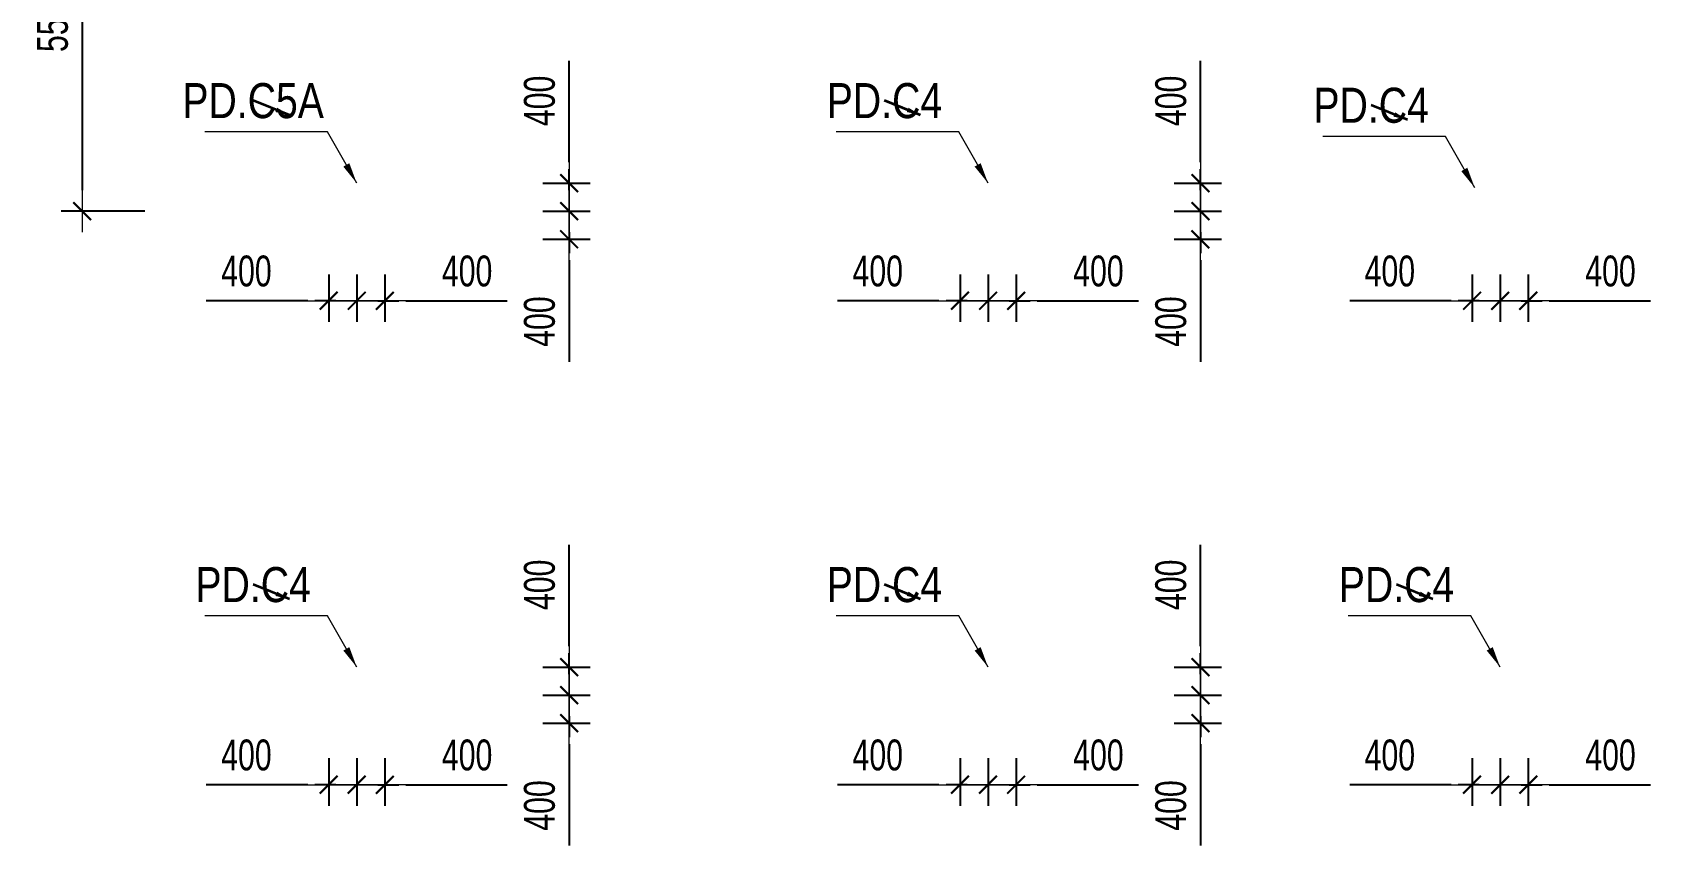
# Model space of a CAD drawing. Header units: millimetres. Extents: x -259680 to 286077, y -1281 to 94455.
# Drawn here: x 68075 to 91145, y 23355 to 34950 of the extents above; entities that cross this region are included whole.
import ezdxf
from ezdxf.enums import TextEntityAlignment as Align

# ---------------------------------------------------------------- set-up
doc = ezdxf.new("R2010")
doc.units = ezdxf.units.MM
doc.layers.get('Defpoints').update_dxf_attribs({"color": 151, "lineweight": 9})
for name, color, linetype, lineweight in [('$0$C1', 20, 'Continuous', 35), ('$1$NDC_S_ANNO', 7, 'Continuous', 20), ('$1$NDC_S_DIM', 1, 'Continuous', 15), ('NDC_S_DIM', 1, 'Continuous', 15)]:
    doc.layers.add(name, color=color, linetype=linetype, lineweight=lineweight)
doc.styles.add('$1$NDC_DIM', font='', dxfattribs={"width": 0.75})
doc.styles.add('$2$ARIAL', font='arial.ttf', dxfattribs={"width": 0.8})
doc.styles.add('NDC_DIM', font='', dxfattribs={"width": 0.75})
doc.styles.get('$1$NDC_DIM').set_extended_font_data('Dotum')
doc.styles.get('NDC_DIM').set_extended_font_data('Dotum')
doc.dimstyles.new('$0$NDC_dim_150', dxfattribs={"dimscale": 150, "dimtxt": 2.2, "dimasz": 1.5, "dimexe": 1.5, "dimexo": 2.5, "dimgap": 1, "dimtad": 1, "dimdec": 0, "dimzin": 0, "dimdsep": 46, "dimtxsty": '$1$NDC_DIM', "dimblk": '$1$DIMMARK', "dimcen": 0.09, "dimdle": 1.2, "dimclrd": 1, "dimclre": 1, "dimclrt": 3, "dimadec": 0, "dimazin": 0, "dimtfac": 1, "dimtdec": 0, "dimtix": 1, "dimtofl": 0, "dimtmove": 0, "dimatfit": 3, "dimfxl": 6, "dimfxlon": 1, "dimtolj": 1, "dimtzin": 0, "dimarcsym": 0})
doc.dimstyles.new('$1$NDC_dim_iso', dxfattribs={"dimtxt": 2.2, "dimasz": 1, "dimexe": 1.5, "dimexo": 2.5, "dimgap": 1, "dimtad": 1, "dimdec": 0, "dimzin": 0, "dimdsep": 46, "dimtxsty": '$1$NDC_DIM', "dimblk": '$1$DIMMARK', "dimcen": 0.09, "dimdle": 1.2, "dimclrd": 1, "dimclre": 1, "dimclrt": 3, "dimadec": 0, "dimazin": 0, "dimtfac": 1, "dimtdec": 0, "dimtix": 1, "dimtofl": 0, "dimtmove": 0, "dimatfit": 3, "dimfxl": 6, "dimfxlon": 1, "dimtolj": 1, "dimtzin": 0, "dimarcsym": 0})
doc.dimstyles.new('NDC_dim_200', dxfattribs={"dimscale": 200, "dimtxt": 2.2, "dimasz": 1.5, "dimexe": 1.5, "dimexo": 2.5, "dimgap": 1, "dimtad": 1, "dimdec": 0, "dimzin": 0, "dimdsep": 46, "dimtxsty": 'NDC_DIM', "dimblk": 'DIMMARK', "dimcen": 0.09, "dimdle": 1.2, "dimclrd": 1, "dimclre": 1, "dimclrt": 3, "dimadec": 0, "dimazin": 0, "dimtfac": 1, "dimtdec": 0, "dimtix": 1, "dimtofl": 0, "dimtmove": 0, "dimatfit": 3, "dimfxl": 6, "dimfxlon": 1, "dimtolj": 1, "dimtzin": 0, "dimarcsym": 0})

# ---------------------------------------------------------------- blocks, each defined once
blk = doc.blocks.new('$1$DIMMARK')
at = {"layer": '$1$NDC_S_DIM', "color": 1}
blk.add_line((-1.5, 0), (1, 0), dxfattribs=at)
at = {"layer": '$1$NDC_S_DIM', "color": 2, "const_width": 0.1}
blk.add_lwpolyline([(-0.424, -0.424), (0.424, 0.424)], dxfattribs=at)
blk = doc.blocks.new('DIMMARK')
at = {"layer": 'NDC_S_DIM', "color": 1}
blk.add_line((-1.5, 0), (1, 0), dxfattribs=at)
at = {"layer": 'NDC_S_DIM', "color": 2, "const_width": 0.1}
blk.add_lwpolyline([(-0.424, -0.424), (0.424, 0.424)], dxfattribs=at)
blk = doc.blocks.new('*D414')
at = {"layer": 'Defpoints', "color": 0, "ltscale": 100, "transparency": 16777216}
for p in [(89000, 25100), (89400, 25100), (89400, 24224)]:
    blk.add_point(p, dxfattribs=at)
at = {"layer": 'NDC_S_DIM', "color": 1, "lineweight": -2, "ltscale": 100, "transparency": 16777216}
for p, q in [((89000, 24600), (89000, 23924)), ((89400, 24600), (89400, 23924)), ((88700, 24224), (88400, 24224)), ((89700, 24224), (91145, 24224))]:
    blk.add_line(p, q, dxfattribs=at)
at = {"layer": 'NDC_S_DIM', "color": 1, "lineweight": -2, "ltscale": 100, "transparency": 16777216, "xscale": 300, "yscale": 300, "zscale": 300}
blk.add_blockref('DIMMARK', (89000, 24224), dxfattribs=at)
at = {"layer": 'NDC_S_DIM', "color": 1, "lineweight": -2, "ltscale": 100, "transparency": 16777216, "xscale": 300, "yscale": 300, "zscale": 300, "rotation": 180}
blk.add_blockref('DIMMARK', (89400, 24224), dxfattribs=at)
at = {"layer": 'NDC_S_DIM', "color": 3, "ltscale": 100, "transparency": 16777216, "insert": (90573, 24645), "char_height": 440, "attachment_point": 5, "style": 'NDC_DIM'}
blk.add_mtext('\\A1;400', dxfattribs=at)
blk = doc.blocks.new('*D415')
at = {"layer": 'Defpoints', "color": 0, "ltscale": 100, "transparency": 16777216}
for p in [(88600, 25100), (89000, 25100), (89000, 24224)]:
    blk.add_point(p, dxfattribs=at)
at = {"layer": 'NDC_S_DIM', "color": 1, "lineweight": -2, "ltscale": 100, "transparency": 16777216}
for p, q in [((88600, 24600), (88600, 23924)), ((89000, 24600), (89000, 23924)), ((88300, 24224), (86855, 24224)), ((89300, 24224), (89600, 24224))]:
    blk.add_line(p, q, dxfattribs=at)
at = {"layer": 'NDC_S_DIM', "color": 1, "lineweight": -2, "ltscale": 100, "transparency": 16777216, "xscale": 300, "yscale": 300, "zscale": 300}
blk.add_blockref('DIMMARK', (88600, 24224), dxfattribs=at)
at = {"layer": 'NDC_S_DIM', "color": 1, "lineweight": -2, "ltscale": 100, "transparency": 16777216, "xscale": 300, "yscale": 300, "zscale": 300, "rotation": 180}
blk.add_blockref('DIMMARK', (89000, 24224), dxfattribs=at)
at = {"layer": 'NDC_S_DIM', "color": 3, "ltscale": 100, "transparency": 16777216, "insert": (87427, 24645), "char_height": 440, "attachment_point": 5, "style": 'NDC_DIM'}
blk.add_mtext('\\A1;400', dxfattribs=at)
blk = doc.blocks.new('*D418')
at = {"layer": 'Defpoints', "color": 0, "ltscale": 100, "transparency": 16777216}
for p in [(89000, 32000), (89400, 32000), (89400, 31124)]:
    blk.add_point(p, dxfattribs=at)
at = {"layer": 'NDC_S_DIM', "color": 1, "lineweight": -2, "ltscale": 100, "transparency": 16777216}
for p, q in [((89000, 31500), (89000, 30824)), ((89400, 31500), (89400, 30824)), ((88700, 31124), (88400, 31124)), ((89700, 31124), (91145, 31124))]:
    blk.add_line(p, q, dxfattribs=at)
at = {"layer": 'NDC_S_DIM', "color": 1, "lineweight": -2, "ltscale": 100, "transparency": 16777216, "xscale": 300, "yscale": 300, "zscale": 300}
blk.add_blockref('DIMMARK', (89000, 31124), dxfattribs=at)
at = {"layer": 'NDC_S_DIM', "color": 1, "lineweight": -2, "ltscale": 100, "transparency": 16777216, "xscale": 300, "yscale": 300, "zscale": 300, "rotation": 180}
blk.add_blockref('DIMMARK', (89400, 31124), dxfattribs=at)
at = {"layer": 'NDC_S_DIM', "color": 3, "ltscale": 100, "transparency": 16777216, "insert": (90573, 31545), "char_height": 440, "attachment_point": 5, "style": 'NDC_DIM'}
blk.add_mtext('\\A1;400', dxfattribs=at)
blk = doc.blocks.new('*D419')
at = {"layer": 'Defpoints', "color": 0, "ltscale": 100, "transparency": 16777216}
for p in [(88600, 32000), (89000, 32000), (89000, 31124)]:
    blk.add_point(p, dxfattribs=at)
at = {"layer": 'NDC_S_DIM', "color": 1, "lineweight": -2, "ltscale": 100, "transparency": 16777216}
for p, q in [((88600, 31500), (88600, 30824)), ((89000, 31500), (89000, 30824)), ((88300, 31124), (86855, 31124)), ((89300, 31124), (89600, 31124))]:
    blk.add_line(p, q, dxfattribs=at)
at = {"layer": 'NDC_S_DIM', "color": 1, "lineweight": -2, "ltscale": 100, "transparency": 16777216, "xscale": 300, "yscale": 300, "zscale": 300}
blk.add_blockref('DIMMARK', (88600, 31124), dxfattribs=at)
at = {"layer": 'NDC_S_DIM', "color": 1, "lineweight": -2, "ltscale": 100, "transparency": 16777216, "xscale": 300, "yscale": 300, "zscale": 300, "rotation": 180}
blk.add_blockref('DIMMARK', (89000, 31124), dxfattribs=at)
at = {"layer": 'NDC_S_DIM', "color": 3, "ltscale": 100, "transparency": 16777216, "insert": (87427, 31545), "char_height": 440, "attachment_point": 5, "style": 'NDC_DIM'}
blk.add_mtext('\\A1;400', dxfattribs=at)
blk = doc.blocks.new('*D426')
at = {"layer": 'Defpoints', "color": 0, "ltscale": 100, "transparency": 16777216}
for p in [(81700, 32000), (82100, 32000), (82100, 31124)]:
    blk.add_point(p, dxfattribs=at)
at = {"layer": 'NDC_S_DIM', "color": 1, "lineweight": -2, "ltscale": 100, "transparency": 16777216}
for p, q in [((81700, 31500), (81700, 30824)), ((82100, 31500), (82100, 30824)), ((81400, 31124), (81100, 31124)), ((82400, 31124), (83845, 31124))]:
    blk.add_line(p, q, dxfattribs=at)
at = {"layer": 'NDC_S_DIM', "color": 1, "lineweight": -2, "ltscale": 100, "transparency": 16777216, "xscale": 300, "yscale": 300, "zscale": 300}
blk.add_blockref('DIMMARK', (81700, 31124), dxfattribs=at)
at = {"layer": 'NDC_S_DIM', "color": 1, "lineweight": -2, "ltscale": 100, "transparency": 16777216, "xscale": 300, "yscale": 300, "zscale": 300, "rotation": 180}
blk.add_blockref('DIMMARK', (82100, 31124), dxfattribs=at)
at = {"layer": 'NDC_S_DIM', "color": 3, "ltscale": 100, "transparency": 16777216, "insert": (83273, 31545), "char_height": 440, "attachment_point": 5, "style": 'NDC_DIM'}
blk.add_mtext('\\A1;400', dxfattribs=at)
blk = doc.blocks.new('*D427')
at = {"layer": 'Defpoints', "color": 0, "ltscale": 100, "transparency": 16777216}
for p in [(81300, 32000), (81700, 32000), (81700, 31124)]:
    blk.add_point(p, dxfattribs=at)
at = {"layer": 'NDC_S_DIM', "color": 1, "lineweight": -2, "ltscale": 100, "transparency": 16777216}
for p, q in [((81300, 31500), (81300, 30824)), ((81700, 31500), (81700, 30824)), ((81000, 31124), (79555, 31124)), ((82000, 31124), (82300, 31124))]:
    blk.add_line(p, q, dxfattribs=at)
at = {"layer": 'NDC_S_DIM', "color": 1, "lineweight": -2, "ltscale": 100, "transparency": 16777216, "xscale": 300, "yscale": 300, "zscale": 300}
blk.add_blockref('DIMMARK', (81300, 31124), dxfattribs=at)
at = {"layer": 'NDC_S_DIM', "color": 1, "lineweight": -2, "ltscale": 100, "transparency": 16777216, "xscale": 300, "yscale": 300, "zscale": 300, "rotation": 180}
blk.add_blockref('DIMMARK', (81700, 31124), dxfattribs=at)
at = {"layer": 'NDC_S_DIM', "color": 3, "ltscale": 100, "transparency": 16777216, "insert": (80127, 31545), "char_height": 440, "attachment_point": 5, "style": 'NDC_DIM'}
blk.add_mtext('\\A1;400', dxfattribs=at)
blk = doc.blocks.new('*D428')
at = {"layer": 'Defpoints', "color": 0, "ltscale": 100, "transparency": 16777216}
for p in [(83851, 32800), (84727, 32800), (83851, 32400)]:
    blk.add_point(p, dxfattribs=at)
at = {"layer": 'NDC_S_DIM', "color": 1, "lineweight": -2, "ltscale": 100, "transparency": 16777216}
for p, q in [((84727, 33100), (84727, 34545)), ((84351, 32800), (85027, 32800)), ((84351, 32400), (85027, 32400)), ((84727, 32100), (84727, 31800))]:
    blk.add_line(p, q, dxfattribs=at)
at = {"layer": 'NDC_S_DIM', "color": 1, "lineweight": -2, "ltscale": 100, "transparency": 16777216, "xscale": 300, "yscale": 300, "zscale": 300}
for p, rotation in [((84727, 32800), 270), ((84727, 32400), 90)]:
    blk.add_blockref('DIMMARK', p, dxfattribs=dict(at, rotation=rotation))
at = {"layer": 'NDC_S_DIM', "color": 3, "ltscale": 100, "transparency": 16777216, "insert": (84306, 33973), "char_height": 440, "attachment_point": 5, "rotation": 90, "style": 'NDC_DIM'}
blk.add_mtext('\\A1;400', dxfattribs=at)
blk = doc.blocks.new('*D429')
at = {"layer": 'Defpoints', "color": 0, "ltscale": 100, "transparency": 16777216}
for p in [(83851, 32400), (84727, 32400), (83851, 32000)]:
    blk.add_point(p, dxfattribs=at)
at = {"layer": 'NDC_S_DIM', "color": 1, "lineweight": -2, "ltscale": 100, "transparency": 16777216}
for p, q in [((84727, 32700), (84727, 33000)), ((84351, 32400), (85027, 32400)), ((84351, 32000), (85027, 32000)), ((84727, 31700), (84727, 30255))]:
    blk.add_line(p, q, dxfattribs=at)
at = {"layer": 'NDC_S_DIM', "color": 1, "lineweight": -2, "ltscale": 100, "transparency": 16777216, "xscale": 300, "yscale": 300, "zscale": 300}
for p, rotation in [((84727, 32400), 270), ((84727, 32000), 90)]:
    blk.add_blockref('DIMMARK', p, dxfattribs=dict(at, rotation=rotation))
at = {"layer": 'NDC_S_DIM', "color": 3, "ltscale": 100, "transparency": 16777216, "insert": (84306, 30827), "char_height": 440, "attachment_point": 5, "rotation": 90, "style": 'NDC_DIM'}
blk.add_mtext('\\A1;400', dxfattribs=at)
blk = doc.blocks.new('*D430')
at = {"layer": 'Defpoints', "color": 0, "ltscale": 100, "transparency": 16777216}
for p in [(72700, 32000), (73100, 32000), (73100, 31124)]:
    blk.add_point(p, dxfattribs=at)
at = {"layer": 'NDC_S_DIM', "color": 1, "lineweight": -2, "ltscale": 100, "transparency": 16777216}
for p, q in [((72700, 31500), (72700, 30824)), ((73100, 31500), (73100, 30824)), ((72400, 31124), (72100, 31124)), ((73400, 31124), (74845, 31124))]:
    blk.add_line(p, q, dxfattribs=at)
at = {"layer": 'NDC_S_DIM', "color": 1, "lineweight": -2, "ltscale": 100, "transparency": 16777216, "xscale": 300, "yscale": 300, "zscale": 300}
blk.add_blockref('DIMMARK', (72700, 31124), dxfattribs=at)
at = {"layer": 'NDC_S_DIM', "color": 1, "lineweight": -2, "ltscale": 100, "transparency": 16777216, "xscale": 300, "yscale": 300, "zscale": 300, "rotation": 180}
blk.add_blockref('DIMMARK', (73100, 31124), dxfattribs=at)
at = {"layer": 'NDC_S_DIM', "color": 3, "ltscale": 100, "transparency": 16777216, "insert": (74273, 31545), "char_height": 440, "attachment_point": 5, "style": 'NDC_DIM'}
blk.add_mtext('\\A1;400', dxfattribs=at)
blk = doc.blocks.new('*D431')
at = {"layer": 'Defpoints', "color": 0, "ltscale": 100, "transparency": 16777216}
for p in [(72300, 32000), (72700, 32000), (72700, 31124)]:
    blk.add_point(p, dxfattribs=at)
at = {"layer": 'NDC_S_DIM', "color": 1, "lineweight": -2, "ltscale": 100, "transparency": 16777216}
for p, q in [((72300, 31500), (72300, 30824)), ((72700, 31500), (72700, 30824)), ((72000, 31124), (70555, 31124)), ((73000, 31124), (73300, 31124))]:
    blk.add_line(p, q, dxfattribs=at)
at = {"layer": 'NDC_S_DIM', "color": 1, "lineweight": -2, "ltscale": 100, "transparency": 16777216, "xscale": 300, "yscale": 300, "zscale": 300}
blk.add_blockref('DIMMARK', (72300, 31124), dxfattribs=at)
at = {"layer": 'NDC_S_DIM', "color": 1, "lineweight": -2, "ltscale": 100, "transparency": 16777216, "xscale": 300, "yscale": 300, "zscale": 300, "rotation": 180}
blk.add_blockref('DIMMARK', (72700, 31124), dxfattribs=at)
at = {"layer": 'NDC_S_DIM', "color": 3, "ltscale": 100, "transparency": 16777216, "insert": (71127, 31545), "char_height": 440, "attachment_point": 5, "style": 'NDC_DIM'}
blk.add_mtext('\\A1;400', dxfattribs=at)
blk = doc.blocks.new('*D432')
at = {"layer": 'Defpoints', "color": 0, "ltscale": 100, "transparency": 16777216}
for p in [(74851, 32800), (75727, 32800), (74851, 32400)]:
    blk.add_point(p, dxfattribs=at)
at = {"layer": 'NDC_S_DIM', "color": 1, "lineweight": -2, "ltscale": 100, "transparency": 16777216}
for p, q in [((75727, 33100), (75727, 34545)), ((75351, 32800), (76027, 32800)), ((75351, 32400), (76027, 32400)), ((75727, 32100), (75727, 31800))]:
    blk.add_line(p, q, dxfattribs=at)
at = {"layer": 'NDC_S_DIM', "color": 1, "lineweight": -2, "ltscale": 100, "transparency": 16777216, "xscale": 300, "yscale": 300, "zscale": 300}
for p, rotation in [((75727, 32800), 270), ((75727, 32400), 90)]:
    blk.add_blockref('DIMMARK', p, dxfattribs=dict(at, rotation=rotation))
at = {"layer": 'NDC_S_DIM', "color": 3, "ltscale": 100, "transparency": 16777216, "insert": (75306, 33973), "char_height": 440, "attachment_point": 5, "rotation": 90, "style": 'NDC_DIM'}
blk.add_mtext('\\A1;400', dxfattribs=at)
blk = doc.blocks.new('*D433')
at = {"layer": 'Defpoints', "color": 0, "ltscale": 100, "transparency": 16777216}
for p in [(74851, 32400), (75727, 32400), (74851, 32000)]:
    blk.add_point(p, dxfattribs=at)
at = {"layer": 'NDC_S_DIM', "color": 1, "lineweight": -2, "ltscale": 100, "transparency": 16777216}
for p, q in [((75727, 32700), (75727, 33000)), ((75351, 32400), (76027, 32400)), ((75351, 32000), (76027, 32000)), ((75727, 31700), (75727, 30255))]:
    blk.add_line(p, q, dxfattribs=at)
at = {"layer": 'NDC_S_DIM', "color": 1, "lineweight": -2, "ltscale": 100, "transparency": 16777216, "xscale": 300, "yscale": 300, "zscale": 300}
for p, rotation in [((75727, 32400), 270), ((75727, 32000), 90)]:
    blk.add_blockref('DIMMARK', p, dxfattribs=dict(at, rotation=rotation))
at = {"layer": 'NDC_S_DIM', "color": 3, "ltscale": 100, "transparency": 16777216, "insert": (75306, 30827), "char_height": 440, "attachment_point": 5, "rotation": 90, "style": 'NDC_DIM'}
blk.add_mtext('\\A1;400', dxfattribs=at)
blk = doc.blocks.new('*D466')
at = {"layer": 'Defpoints', "color": 0, "ltscale": 100, "transparency": 16777216}
for p in [(72700, 25100), (73100, 25100), (73100, 24224)]:
    blk.add_point(p, dxfattribs=at)
at = {"layer": 'NDC_S_DIM', "color": 1, "lineweight": -2, "ltscale": 100, "transparency": 16777216}
for p, q in [((72700, 24600), (72700, 23924)), ((73100, 24600), (73100, 23924)), ((72400, 24224), (72100, 24224)), ((73400, 24224), (74845, 24224))]:
    blk.add_line(p, q, dxfattribs=at)
at = {"layer": 'NDC_S_DIM', "color": 1, "lineweight": -2, "ltscale": 100, "transparency": 16777216, "xscale": 300, "yscale": 300, "zscale": 300}
blk.add_blockref('DIMMARK', (72700, 24224), dxfattribs=at)
at = {"layer": 'NDC_S_DIM', "color": 1, "lineweight": -2, "ltscale": 100, "transparency": 16777216, "xscale": 300, "yscale": 300, "zscale": 300, "rotation": 180}
blk.add_blockref('DIMMARK', (73100, 24224), dxfattribs=at)
at = {"layer": 'NDC_S_DIM', "color": 3, "ltscale": 100, "transparency": 16777216, "insert": (74273, 24645), "char_height": 440, "attachment_point": 5, "style": 'NDC_DIM'}
blk.add_mtext('\\A1;400', dxfattribs=at)
blk = doc.blocks.new('*D467')
at = {"layer": 'Defpoints', "color": 0, "ltscale": 100, "transparency": 16777216}
for p in [(72300, 25100), (72700, 25100), (72700, 24224)]:
    blk.add_point(p, dxfattribs=at)
at = {"layer": 'NDC_S_DIM', "color": 1, "lineweight": -2, "ltscale": 100, "transparency": 16777216}
for p, q in [((72300, 24600), (72300, 23924)), ((72700, 24600), (72700, 23924)), ((72000, 24224), (70555, 24224)), ((73000, 24224), (73300, 24224))]:
    blk.add_line(p, q, dxfattribs=at)
at = {"layer": 'NDC_S_DIM', "color": 1, "lineweight": -2, "ltscale": 100, "transparency": 16777216, "xscale": 300, "yscale": 300, "zscale": 300}
blk.add_blockref('DIMMARK', (72300, 24224), dxfattribs=at)
at = {"layer": 'NDC_S_DIM', "color": 1, "lineweight": -2, "ltscale": 100, "transparency": 16777216, "xscale": 300, "yscale": 300, "zscale": 300, "rotation": 180}
blk.add_blockref('DIMMARK', (72700, 24224), dxfattribs=at)
at = {"layer": 'NDC_S_DIM', "color": 3, "ltscale": 100, "transparency": 16777216, "insert": (71127, 24645), "char_height": 440, "attachment_point": 5, "style": 'NDC_DIM'}
blk.add_mtext('\\A1;400', dxfattribs=at)
blk = doc.blocks.new('*D468')
at = {"layer": 'Defpoints', "color": 0, "ltscale": 100, "transparency": 16777216}
for p in [(74851, 25900), (75727, 25900), (74851, 25500)]:
    blk.add_point(p, dxfattribs=at)
at = {"layer": 'NDC_S_DIM', "color": 1, "lineweight": -2, "ltscale": 100, "transparency": 16777216}
for p, q in [((75727, 26200), (75727, 27645)), ((75351, 25900), (76027, 25900)), ((75351, 25500), (76027, 25500)), ((75727, 25200), (75727, 24900))]:
    blk.add_line(p, q, dxfattribs=at)
at = {"layer": 'NDC_S_DIM', "color": 1, "lineweight": -2, "ltscale": 100, "transparency": 16777216, "xscale": 300, "yscale": 300, "zscale": 300}
for p, rotation in [((75727, 25900), 270), ((75727, 25500), 90)]:
    blk.add_blockref('DIMMARK', p, dxfattribs=dict(at, rotation=rotation))
at = {"layer": 'NDC_S_DIM', "color": 3, "ltscale": 100, "transparency": 16777216, "insert": (75306, 27073), "char_height": 440, "attachment_point": 5, "rotation": 90, "style": 'NDC_DIM'}
blk.add_mtext('\\A1;400', dxfattribs=at)
blk = doc.blocks.new('*D469')
at = {"layer": 'Defpoints', "color": 0, "ltscale": 100, "transparency": 16777216}
for p in [(74851, 25500), (75727, 25500), (74851, 25100)]:
    blk.add_point(p, dxfattribs=at)
at = {"layer": 'NDC_S_DIM', "color": 1, "lineweight": -2, "ltscale": 100, "transparency": 16777216}
for p, q in [((75727, 25800), (75727, 26100)), ((75351, 25500), (76027, 25500)), ((75351, 25100), (76027, 25100)), ((75727, 24800), (75727, 23355))]:
    blk.add_line(p, q, dxfattribs=at)
at = {"layer": 'NDC_S_DIM', "color": 1, "lineweight": -2, "ltscale": 100, "transparency": 16777216, "xscale": 300, "yscale": 300, "zscale": 300}
for p, rotation in [((75727, 25500), 270), ((75727, 25100), 90)]:
    blk.add_blockref('DIMMARK', p, dxfattribs=dict(at, rotation=rotation))
at = {"layer": 'NDC_S_DIM', "color": 3, "ltscale": 100, "transparency": 16777216, "insert": (75306, 23927), "char_height": 440, "attachment_point": 5, "rotation": 90, "style": 'NDC_DIM'}
blk.add_mtext('\\A1;400', dxfattribs=at)
blk = doc.blocks.new('*D470')
at = {"layer": 'Defpoints', "color": 0, "ltscale": 100, "transparency": 16777216}
for p in [(81700, 25100), (82100, 25100), (82100, 24224)]:
    blk.add_point(p, dxfattribs=at)
at = {"layer": 'NDC_S_DIM', "color": 1, "lineweight": -2, "ltscale": 100, "transparency": 16777216}
for p, q in [((81700, 24600), (81700, 23924)), ((82100, 24600), (82100, 23924)), ((81400, 24224), (81100, 24224)), ((82400, 24224), (83845, 24224))]:
    blk.add_line(p, q, dxfattribs=at)
at = {"layer": 'NDC_S_DIM', "color": 1, "lineweight": -2, "ltscale": 100, "transparency": 16777216, "xscale": 300, "yscale": 300, "zscale": 300}
blk.add_blockref('DIMMARK', (81700, 24224), dxfattribs=at)
at = {"layer": 'NDC_S_DIM', "color": 1, "lineweight": -2, "ltscale": 100, "transparency": 16777216, "xscale": 300, "yscale": 300, "zscale": 300, "rotation": 180}
blk.add_blockref('DIMMARK', (82100, 24224), dxfattribs=at)
at = {"layer": 'NDC_S_DIM', "color": 3, "ltscale": 100, "transparency": 16777216, "insert": (83273, 24645), "char_height": 440, "attachment_point": 5, "style": 'NDC_DIM'}
blk.add_mtext('\\A1;400', dxfattribs=at)
blk = doc.blocks.new('*D471')
at = {"layer": 'Defpoints', "color": 0, "ltscale": 100, "transparency": 16777216}
for p in [(81300, 25100), (81700, 25100), (81700, 24224)]:
    blk.add_point(p, dxfattribs=at)
at = {"layer": 'NDC_S_DIM', "color": 1, "lineweight": -2, "ltscale": 100, "transparency": 16777216}
for p, q in [((81300, 24600), (81300, 23924)), ((81700, 24600), (81700, 23924)), ((81000, 24224), (79555, 24224)), ((82000, 24224), (82300, 24224))]:
    blk.add_line(p, q, dxfattribs=at)
at = {"layer": 'NDC_S_DIM', "color": 1, "lineweight": -2, "ltscale": 100, "transparency": 16777216, "xscale": 300, "yscale": 300, "zscale": 300}
blk.add_blockref('DIMMARK', (81300, 24224), dxfattribs=at)
at = {"layer": 'NDC_S_DIM', "color": 1, "lineweight": -2, "ltscale": 100, "transparency": 16777216, "xscale": 300, "yscale": 300, "zscale": 300, "rotation": 180}
blk.add_blockref('DIMMARK', (81700, 24224), dxfattribs=at)
at = {"layer": 'NDC_S_DIM', "color": 3, "ltscale": 100, "transparency": 16777216, "insert": (80127, 24645), "char_height": 440, "attachment_point": 5, "style": 'NDC_DIM'}
blk.add_mtext('\\A1;400', dxfattribs=at)
blk = doc.blocks.new('*D472')
at = {"layer": 'Defpoints', "color": 0, "ltscale": 100, "transparency": 16777216}
for p in [(83851, 25900), (84727, 25900), (83851, 25500)]:
    blk.add_point(p, dxfattribs=at)
at = {"layer": 'NDC_S_DIM', "color": 1, "lineweight": -2, "ltscale": 100, "transparency": 16777216}
for p, q in [((84727, 26200), (84727, 27645)), ((84351, 25900), (85027, 25900)), ((84351, 25500), (85027, 25500)), ((84727, 25200), (84727, 24900))]:
    blk.add_line(p, q, dxfattribs=at)
at = {"layer": 'NDC_S_DIM', "color": 1, "lineweight": -2, "ltscale": 100, "transparency": 16777216, "xscale": 300, "yscale": 300, "zscale": 300}
for p, rotation in [((84727, 25900), 270), ((84727, 25500), 90)]:
    blk.add_blockref('DIMMARK', p, dxfattribs=dict(at, rotation=rotation))
at = {"layer": 'NDC_S_DIM', "color": 3, "ltscale": 100, "transparency": 16777216, "insert": (84306, 27073), "char_height": 440, "attachment_point": 5, "rotation": 90, "style": 'NDC_DIM'}
blk.add_mtext('\\A1;400', dxfattribs=at)
blk = doc.blocks.new('*D473')
at = {"layer": 'Defpoints', "color": 0, "ltscale": 100, "transparency": 16777216}
for p in [(83851, 25500), (84727, 25500), (83851, 25100)]:
    blk.add_point(p, dxfattribs=at)
at = {"layer": 'NDC_S_DIM', "color": 1, "lineweight": -2, "ltscale": 100, "transparency": 16777216}
for p, q in [((84727, 25800), (84727, 26100)), ((84351, 25500), (85027, 25500)), ((84351, 25100), (85027, 25100)), ((84727, 24800), (84727, 23355))]:
    blk.add_line(p, q, dxfattribs=at)
at = {"layer": 'NDC_S_DIM', "color": 1, "lineweight": -2, "ltscale": 100, "transparency": 16777216, "xscale": 300, "yscale": 300, "zscale": 300}
for p, rotation in [((84727, 25500), 270), ((84727, 25100), 90)]:
    blk.add_blockref('DIMMARK', p, dxfattribs=dict(at, rotation=rotation))
at = {"layer": 'NDC_S_DIM', "color": 3, "ltscale": 100, "transparency": 16777216, "insert": (84306, 23927), "char_height": 440, "attachment_point": 5, "rotation": 90, "style": 'NDC_DIM'}
blk.add_mtext('\\A1;400', dxfattribs=at)
blk = doc.blocks.new('*D1027')
at = {"layer": 'Defpoints', "color": 0, "ltscale": 100, "transparency": 16777216}
for p in [(70177, 37900), (68784, 32400), (70177, 32400)]:
    blk.add_point(p, dxfattribs=at)
at = {"layer": 'NDC_S_DIM', "color": 1, "lineweight": -2, "ltscale": 100, "transparency": 16777216}
for p, q in [((69677, 37900), (68484, 37900)), ((68784, 37600), (68784, 32700)), ((69677, 32400), (68484, 32400))]:
    blk.add_line(p, q, dxfattribs=at)
at = {"layer": 'NDC_S_DIM', "color": 1, "lineweight": -2, "ltscale": 100, "transparency": 16777216, "xscale": 300, "yscale": 300, "zscale": 300}
for p, rotation in [((68784, 37900), 90), ((68784, 32400), 270)]:
    blk.add_blockref('DIMMARK', p, dxfattribs=dict(at, rotation=rotation))
at = {"layer": 'NDC_S_DIM', "color": 3, "ltscale": 100, "transparency": 16777216, "insert": (68364, 35150), "char_height": 440, "attachment_point": 5, "rotation": 90, "style": 'NDC_DIM'}
blk.add_mtext('\\A1;5500', dxfattribs=at)
blk = doc.blocks.new('*U220')
at = {"layer": '$1$NDC_S_ANNO', "ltscale": 0.8, "style": '$2$ARIAL', "width": 0.8, "flags": 1}
blk.add_attdef('CHU_THICH', text='', height=2.5, dxfattribs=at).set_placement((0, 0), align=Align.MIDDLE_CENTER)
at = {"layer": '$1$NDC_S_ANNO', "ltscale": 0.8, "style": '$2$ARIAL', "width": 0.8}
blk.add_attdef('TEN', text='', height=2.5, dxfattribs=at).set_placement((-2.58, 1.03), align=Align.MIDDLE_CENTER)
at = {"layer": 'Defpoints'}
blk.add_leader([(0, 0), (-2.58, 1.03)], dimstyle='$1$NDC_dim_iso', override={"dimgap": 0.625, "dimtad": 0}, dxfattribs=at)
blk = doc.blocks.new('$0$co t check')
at = {"layer": '$0$C1', "xscale": 200, "yscale": 200, "zscale": 200}
for p, values in [((69698, 33771), {'TEN': 'PD.C5A'}), ((78698, 33771), {'TEN': 'PD.C4'}), ((85636, 33705), {'TEN': 'PD.C4'}), ((69698, 26871), {'TEN': 'PD.C4'}), ((78698, 26871), {'TEN': 'PD.C4'}), ((85998, 26871), {'TEN': 'PD.C4'})]:
    blk.add_blockref('*U220', p, dxfattribs=at).add_auto_attribs(values)
at = {"layer": '$0$C1'}
for points in [[(70659, 32800), (70242, 33532), (68493, 33532)], [(79659, 32800), (79242, 33532), (77493, 33532)], [(86597, 32735), (86180, 33466), (84431, 33466)], [(70659, 25900), (70242, 26632), (68493, 26632)], [(79659, 25900), (79242, 26632), (77493, 26632)], [(86959, 25900), (86542, 26632), (84793, 26632)]]:
    blk.add_leader(points, dimstyle='$0$NDC_dim_150', override={"dimasz": 2, "dimgap": 1, "dimtad": 0}, dxfattribs=at)

msp = doc.modelspace()

# ---------------------------------------------------------------- block references
at = {"layer": '$1$NDC_S_DIM'}
msp.add_blockref('$0$co t check', (2040.6, 0), dxfattribs=at)

# ---------------------------------------------------------------- dimensions: what is measured, and where the dimension line sits
at = {"layer": 'NDC_S_DIM', "ltscale": 100}
dim = msp.add_linear_dim(base=(68784.2, 32400), p1=(70177.1, 37900), p2=(70177.1, 32400), angle=90, dimstyle='NDC_dim_200', dxfattribs=at)
dim.commit()
dim.dimension.update_dxf_attribs({"geometry": '*D1027', "text_midpoint": (68363.9, 35150)})
for base, p1, p2, picture, middle in [((75726.7, 32800), (74851.2, 32400), (74851.2, 32800), '*D432', (75726.7, 33972.5)), ((84726.7, 32800), (83851.2, 32400), (83851.2, 32800), '*D428', (84726.7, 33972.5)), ((75726.7, 32400), (74851.2, 32000), (74851.2, 32400), '*D433', (75726.7, 30827.5)), ((84726.7, 32400), (83851.2, 32000), (83851.2, 32400), '*D429', (84726.7, 30827.5)), ((75726.7, 25900), (74851.2, 25500), (74851.2, 25900), '*D468', (75726.7, 27072.5)), ((84726.7, 25900), (83851.2, 25500), (83851.2, 25900), '*D472', (84726.7, 27072.5)), ((75726.7, 25500), (74851.2, 25100), (74851.2, 25500), '*D469', (75726.7, 23927.5)), ((84726.7, 25500), (83851.2, 25100), (83851.2, 25500), '*D473', (84726.7, 23927.5))]:
    dim = msp.add_linear_dim(base=base, p1=p1, p2=p2, angle=90, dimstyle='NDC_dim_200', dxfattribs=at)
    dim.commit()
    dim.dimension.update_dxf_attribs({"geometry": picture, "text_midpoint": middle, "dimtype": 160})
for base, p1, p2, picture, middle in [((72700, 31124.4), (72300, 32000), (72700, 32000), '*D431', (71127.5, 31124.4)), ((73100, 31124.4), (72700, 32000), (73100, 32000), '*D430', (74272.5, 31124.4)), ((81700, 31124.4), (81300, 32000), (81700, 32000), '*D427', (80127.5, 31124.4)), ((82100, 31124.4), (81700, 32000), (82100, 32000), '*D426', (83272.5, 31124.4)), ((89000, 31124.4), (88600, 32000), (89000, 32000), '*D419', (87427.5, 31124.4)), ((89400, 31124.4), (89000, 32000), (89400, 32000), '*D418', (90572.5, 31124.4)), ((72700, 24224.4), (72300, 25100), (72700, 25100), '*D467', (71127.5, 24224.4)), ((73100, 24224.4), (72700, 25100), (73100, 25100), '*D466', (74272.5, 24224.4)), ((81700, 24224.4), (81300, 25100), (81700, 25100), '*D471', (80127.5, 24224.4)), ((82100, 24224.4), (81700, 25100), (82100, 25100), '*D470', (83272.5, 24224.4)), ((89000, 24224.4), (88600, 25100), (89000, 25100), '*D415', (87427.5, 24224.4)), ((89400, 24224.4), (89000, 25100), (89400, 25100), '*D414', (90572.5, 24224.4))]:
    dim = msp.add_linear_dim(base=base, p1=p1, p2=p2, dimstyle='NDC_dim_200', dxfattribs=at)
    dim.commit()
    dim.dimension.update_dxf_attribs({"geometry": picture, "text_midpoint": middle, "dimtype": 160})

doc.saveas('drawing.dxf')
